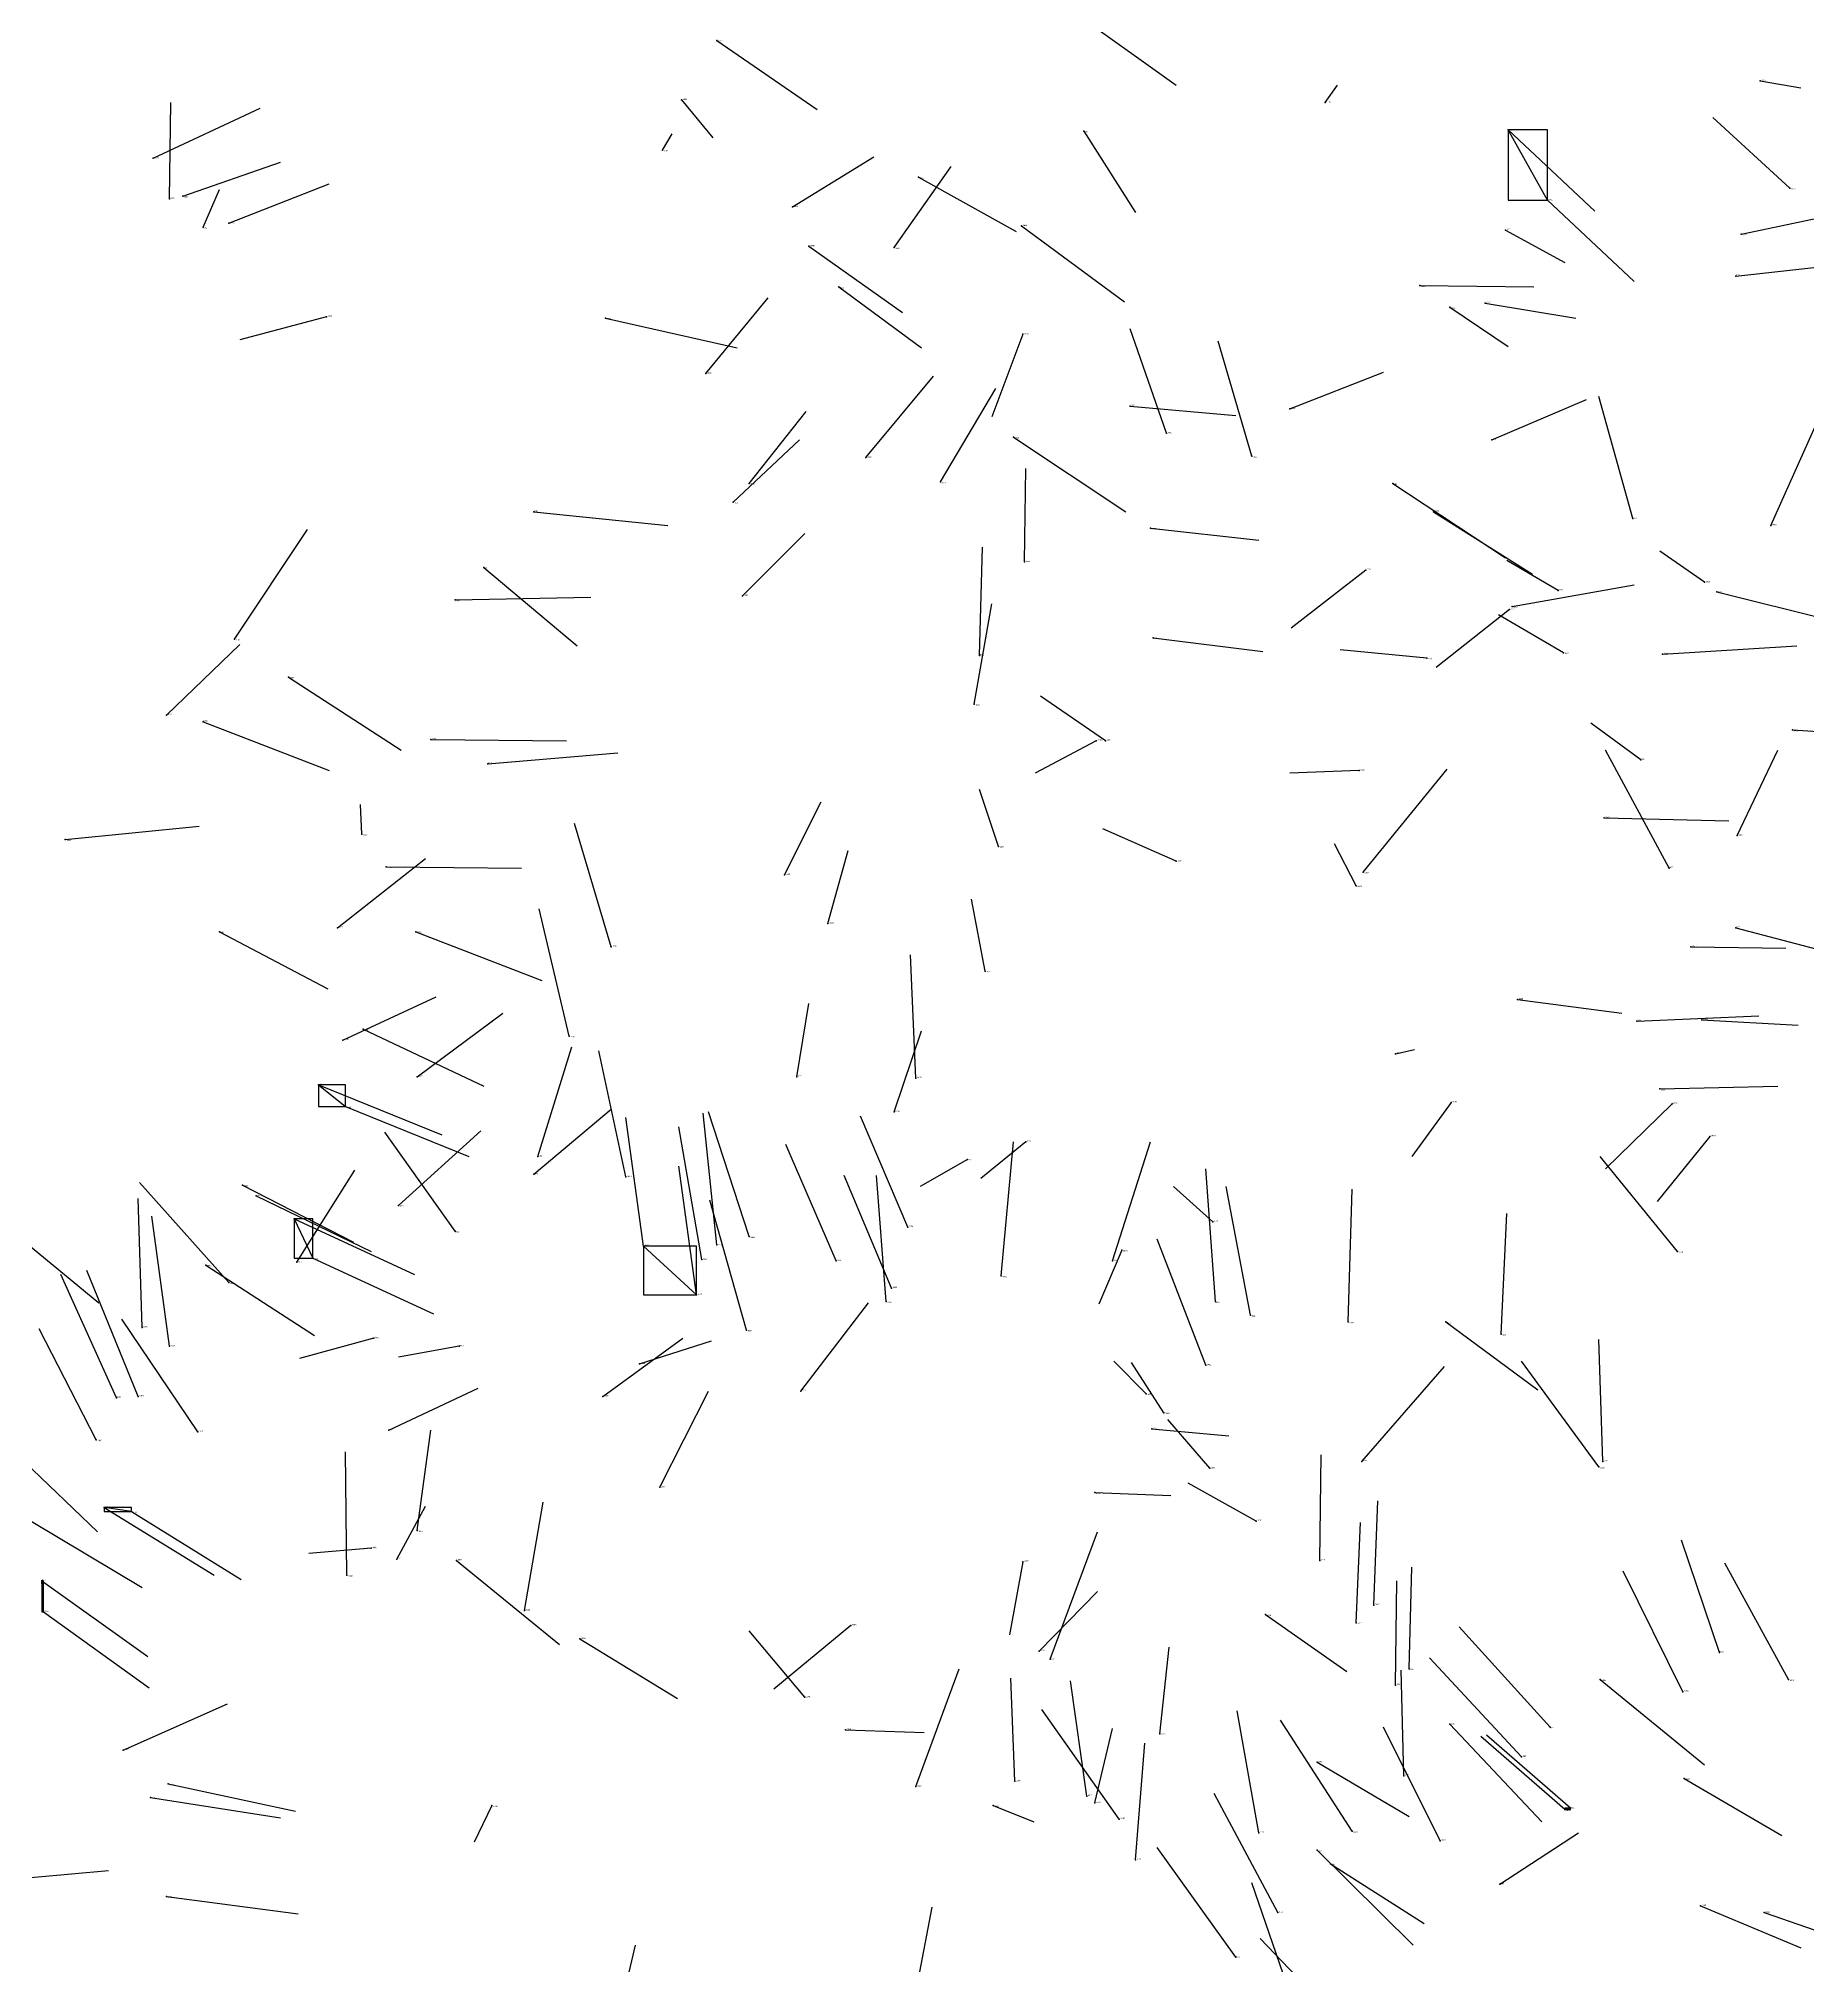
# Model space of a CAD drawing. Extents: x 59.1 to 70.8, y 600.3 to 605.1.
# Drawn here: x 61.98 to 63.286, y 602.296 to 603.718 of the extents above; entities that cross this region are included whole.
import ezdxf

# ---------------------------------------------------------------- set-up
doc = ezdxf.new("R2010")
doc.units = 0
for name, color, linetype in [('Clients', 3, 'CONTINUOUS'), ('Facilities', 3, 'CONTINUOUS'), ('Facilities_lines', 3, 'CONTINUOUS'), ('Min_max_boxes', 1, 'CONTINUOUS'), ('Normals', 1, 'CONTINUOUS'), ('Source_points', 5, 'CONTINUOUS'), ('Text', 3, 'CONTINUOUS')]:
    doc.layers.add(name, color=color, linetype=linetype)

msp = doc.modelspace()

# ---------------------------------------------------------------- linework, layer by layer
at = {"layer": 'Clients', "color": 5}
for p in [(63.065, 603.651, 462.227), (62.207, 602.93, 458.398), (62.183, 602.818, 458.43), (62.466, 602.791, 458.963), (62.029, 602.634, 458.506), (61.983, 602.58, 458.529), (63.107, 602.411, 456.98)]:
    msp.add_point(p, dxfattribs=at)
at = {"layer": 'Facilities', "color": 3}
for p in [(62.481, 603.717, 457.724), (63.251, 603.687, 456.166), (62.455, 603.673, 456.646), (62.93, 603.671, 454.886), (62.752, 603.65, 456.603), (62.065, 603.63, 458.049), (62.441, 603.636, 455.046), (62.63, 603.616, 457.273), (62.077, 603.6, 455.387), (62.087, 603.602, 457.977), (63.094, 603.599, 462.152), (63.273, 603.608, 462.224), (62.537, 603.594, 456.628), (62.102, 603.579, 456.58), (62.121, 603.582, 457.96), (62.706, 603.58, 456.676), (63.063, 603.577, 456.239), (63.237, 603.574, 456.847), (62.549, 603.565, 457.272), (62.612, 603.564, 456.643), (63.233, 603.543, 456.9), (62.571, 603.535, 457.255), (63, 603.536, 460.411), (62.193, 603.513, 460.494), (63.022, 603.52, 456.234), (63.048, 603.523, 457.372), (62.399, 603.512, 457.046), (62.707, 603.5, 459.477), (62.473, 603.471, 456.588), (62.786, 603.447, 459.441), (62.904, 603.445, 459.415), (62.813, 603.427, 456.363), (62.7, 603.424, 459.412), (63.053, 603.422, 459.404), (62.591, 603.409, 456.576), (62.876, 603.41, 456.331), (62.505, 603.39, 456.633), (62.646, 603.391, 456.614), (62.98, 603.39, 461.954), (62.493, 603.376, 456.685), (62.346, 603.369, 458.047), (62.801, 603.357, 459.389), (63.01, 603.369, 462.059), (63.157, 603.364, 461.772), (63.259, 603.359, 461.872), (62.309, 603.328, 457.404), (62.708, 603.332, 456.442), (62.96, 603.326, 459.38), (63.21, 603.317, 456.958), (62.288, 603.304, 458.091), (62.5, 603.307, 456.727), (63.068, 603.299, 461.022), (63.102, 603.311, 456.996), (63.219, 603.31, 455.306), (63.066, 603.297, 459.269), (62.125, 603.275, 458.663), (62.803, 603.276, 459.365), (62.675, 603.263, 456.476), (63.005, 603.261, 456.993), (63.106, 603.265, 456.968), (63.179, 603.264, 461.718), (62.165, 603.247, 457.486), (62.075, 603.219, 458.369), (62.102, 603.214, 457.533), (62.671, 603.227, 456.46), (62.27, 603.201, 458.181), (62.761, 603.2, 459.329), (62.768, 603.2, 456.933), (63.275, 603.208, 462.536), (63.163, 603.186, 457.032), (62.312, 603.183, 458.169), (62.955, 603.178, 457.031), (63.136, 603.143, 455.624), (62.219, 603.131, 459.797), (63.234, 603.13, 455.112), (62, 603.127, 457.587), (62.689, 603.122, 456.954), (62.237, 603.107, 458.193), (62.531, 603.101, 456.678), (62.82, 603.111, 456.967), (62.958, 603.103, 455.522), (63.184, 603.106, 460.929), (62.953, 603.093, 460.816), (62.114, 603.059, 458.533), (62.201, 603.062, 457.038), (62.259, 603.059, 458.277), (62.563, 603.065, 456.867), (63.233, 603.062, 461.269), (62.403, 603.048, 458.834), (63.2, 603.048, 459.96), (62.679, 603.03, 456.878), (63.072, 603.009, 462.293), (62.22, 602.987, 458.327), (63.16, 602.993, 455.604), (63.208, 602.994, 462.198), (62.205, 602.979, 457.019), (62.372, 602.982, 458.844), (62.982, 602.969, 459.971), (62.187, 602.946, 458.373), (62.26, 602.952, 456.996), (62.54, 602.952, 456.782), (62.628, 602.951, 460.526), (63.023, 602.933, 459.271), (63.177, 602.943, 459.887), (63.186, 602.932, 459.272), (62.612, 602.926, 460.811), (62.709, 602.904, 459.132), (63.214, 602.908, 459.232), (62.349, 602.893, 460.694), (62.666, 602.891, 459.099), (62.346, 602.88, 457.011), (62.414, 602.878, 458.843), (62.131, 602.872, 458.55), (62.141, 602.864, 458.482), (62.169, 602.847, 458.448), (62.246, 602.857, 456.972), (62.847, 602.845, 456.995), (62.288, 602.838, 461.491), (62.505, 602.834, 459.132), (62.622, 602.841, 459.085), (62.427, 602.827, 458.928), (62.47, 602.817, 459.777), (62.481, 602.828, 458.902), (62.569, 602.816, 458.99), (62.773, 602.816, 457.697), (62.78, 602.824, 459.216), (63.19, 602.823, 457.422), (62.104, 602.813, 458.498), (62.171, 602.815, 460.689), (62.691, 602.805, 460.567), (62.121, 602.8, 458.733), (62.61, 602.796, 459.056), (62.606, 602.786, 459.904), (62.849, 602.786, 457.6), (62.875, 602.776, 457.635), (62.057, 602.767, 459.248), (62.228, 602.759, 459.741), (62.503, 602.765, 459.365), (62.947, 602.771, 460.544), (63.019, 602.771, 461.836), (63.06, 602.762, 460.478), (62.077, 602.753, 459.175), (62.291, 602.753, 459.911), (62.424, 602.74, 457.884), (62.842, 602.739, 459.28), (62.054, 602.716, 459.105), (62.397, 602.716, 457.841), (62.543, 602.72, 457.77), (62.798, 602.718, 456.962), (62.038, 602.715, 459.1), (62.811, 602.704, 456.992), (62.098, 602.69, 458.982), (62.239, 602.691, 457.943), (62.802, 602.692, 462.116), (62.023, 602.684, 458.057), (62.845, 602.663, 456.935), (62.957, 602.668, 460.595), (63.132, 602.664, 460.681), (63.135, 602.668, 457.704), (62.439, 602.649, 460.675), (62.76, 602.645, 462.268), (62.049, 602.631, 458.501), (62.26, 602.617, 461.105), (62.879, 602.624, 456.988), (62.226, 602.604, 459.781), (62.245, 602.596, 460.973), (62.289, 602.595, 458.715), (62.707, 602.594, 459.09), (62.926, 602.595, 458.154), (62.208, 602.584, 459.354), (62.966, 602.562, 458.136), (61.984, 602.557, 458.539), (62.339, 602.558, 461.071), (62.58, 602.547, 460.037), (62.886, 602.555, 456.988), (62.953, 602.549, 457.763), (62.38, 602.537, 461.745), (62.719, 602.528, 458.129), (62.727, 602.522, 460.057), (63.221, 602.527, 461.874), (62.982, 602.503, 458.16), (62.992, 602.515, 457.789), (63.133, 602.507, 461.676), (63.272, 602.507, 460.657), (62.546, 602.494, 459.959), (63.194, 602.498, 460.696), (63.022, 602.474, 460.877), (62.576, 602.47, 460.555), (62.808, 602.467, 457.914), (63.096, 602.472, 461.101), (62.043, 602.455, 459.434), (62.924, 602.446, 456.99), (63.075, 602.45, 460.764), (62.701, 602.432, 458.118), (62.988, 602.436, 458.203), (63.195, 602.434, 460.027), (62.063, 602.42, 461.226), (62.076, 602.43, 461.176), (62.628, 602.428, 461.319), (62.754, 602.421, 461.19), (62.315, 602.414, 460.865), (62.685, 602.414, 459.172), (62.76, 602.416, 457.949), (62.778, 602.404, 461.533), (63.111, 602.412, 457), (62.881, 602.394, 460.984), (62.95, 602.395, 461.375), (62.924, 602.381, 460.979), (63.015, 602.388, 461.239), (62.79, 602.374, 461.103), (62.934, 602.371, 460.254), (62.075, 602.347, 461.138), (63.059, 602.356, 460.111), (62.895, 602.335, 460.972), (63.207, 602.34, 460.089), (63.254, 602.335, 459.98), (62.864, 602.302, 461.018)]:
    msp.add_point(p, dxfattribs=at)
at = {"layer": 'Facilities_lines', "color": 3}
for p, q in [((63.094, 603.599, 462.152), (63.065, 603.651, 462.227)), ((62.187, 602.946, 458.373), (62.207, 602.93, 458.398)), ((62.169, 602.847, 458.448), (62.183, 602.818, 458.43)), ((62.427, 602.827, 458.928), (62.466, 602.791, 458.963)), ((62.049, 602.631, 458.501), (62.029, 602.634, 458.506)), ((61.984, 602.557, 458.539), (61.983, 602.58, 458.529)), ((63.111, 602.412, 457), (63.107, 602.411, 456.98))]:
    msp.add_line(p, q, dxfattribs=at)
at = {"layer": 'Min_max_boxes', "color": 1}
for p, q in [((63.094, 603.651, 462.152), (63.065, 603.651, 462.152)), ((63.065, 603.651, 462.152), (63.065, 603.599, 462.152)), ((63.094, 603.651, 462.227), (63.065, 603.651, 462.227)), ((63.065, 603.651, 462.227), (63.065, 603.599, 462.227)), ((63.065, 603.651, 462.152), (63.065, 603.651, 462.227)), ((63.094, 603.599, 462.152), (63.094, 603.651, 462.152)), ((63.094, 603.599, 462.227), (63.094, 603.651, 462.227)), ((63.094, 603.651, 462.152), (63.094, 603.651, 462.227)), ((63.065, 603.599, 462.152), (63.094, 603.599, 462.152)), ((63.065, 603.599, 462.227), (63.094, 603.599, 462.227)), ((63.065, 603.599, 462.152), (63.065, 603.599, 462.227)), ((63.094, 603.599, 462.152), (63.094, 603.599, 462.227)), ((62.207, 602.946, 458.373), (62.187, 602.946, 458.373)), ((62.187, 602.946, 458.373), (62.187, 602.93, 458.373)), ((62.207, 602.946, 458.398), (62.187, 602.946, 458.398)), ((62.187, 602.946, 458.398), (62.187, 602.93, 458.398)), ((62.187, 602.946, 458.373), (62.187, 602.946, 458.398)), ((62.207, 602.93, 458.373), (62.207, 602.946, 458.373)), ((62.207, 602.93, 458.398), (62.207, 602.946, 458.398)), ((62.207, 602.946, 458.373), (62.207, 602.946, 458.398)), ((62.187, 602.93, 458.373), (62.207, 602.93, 458.373)), ((62.187, 602.93, 458.398), (62.207, 602.93, 458.398)), ((62.187, 602.93, 458.373), (62.187, 602.93, 458.398)), ((62.207, 602.93, 458.373), (62.207, 602.93, 458.398)), ((62.183, 602.847, 458.43), (62.169, 602.847, 458.43)), ((62.169, 602.847, 458.43), (62.169, 602.818, 458.43)), ((62.183, 602.847, 458.448), (62.169, 602.847, 458.448)), ((62.169, 602.847, 458.448), (62.169, 602.818, 458.448)), ((62.169, 602.847, 458.43), (62.169, 602.847, 458.448)), ((62.183, 602.818, 458.43), (62.183, 602.847, 458.43)), ((62.183, 602.818, 458.448), (62.183, 602.847, 458.448)), ((62.183, 602.847, 458.43), (62.183, 602.847, 458.448)), ((62.169, 602.818, 458.43), (62.183, 602.818, 458.43)), ((62.169, 602.818, 458.448), (62.183, 602.818, 458.448)), ((62.169, 602.818, 458.43), (62.169, 602.818, 458.448)), ((62.183, 602.818, 458.43), (62.183, 602.818, 458.448)), ((62.466, 602.827, 458.928), (62.427, 602.827, 458.928)), ((62.427, 602.827, 458.928), (62.427, 602.791, 458.928)), ((62.466, 602.827, 458.963), (62.427, 602.827, 458.963)), ((62.427, 602.827, 458.963), (62.427, 602.791, 458.963)), ((62.427, 602.827, 458.928), (62.427, 602.827, 458.963)), ((62.466, 602.791, 458.928), (62.466, 602.827, 458.928)), ((62.466, 602.791, 458.963), (62.466, 602.827, 458.963)), ((62.466, 602.827, 458.928), (62.466, 602.827, 458.963)), ((62.427, 602.791, 458.928), (62.466, 602.791, 458.928)), ((62.427, 602.791, 458.963), (62.466, 602.791, 458.963)), ((62.427, 602.791, 458.928), (62.427, 602.791, 458.963)), ((62.466, 602.791, 458.928), (62.466, 602.791, 458.963)), ((62.049, 602.634, 458.501), (62.029, 602.634, 458.501)), ((62.029, 602.634, 458.501), (62.029, 602.631, 458.501)), ((62.049, 602.634, 458.506), (62.029, 602.634, 458.506)), ((62.029, 602.634, 458.506), (62.029, 602.631, 458.506)), ((62.029, 602.634, 458.501), (62.029, 602.634, 458.506)), ((62.029, 602.631, 458.501), (62.049, 602.631, 458.501)), ((62.029, 602.631, 458.506), (62.049, 602.631, 458.506)), ((62.029, 602.631, 458.501), (62.029, 602.631, 458.506)), ((62.049, 602.631, 458.501), (62.049, 602.634, 458.501)), ((62.049, 602.631, 458.506), (62.049, 602.634, 458.506)), ((62.049, 602.634, 458.501), (62.049, 602.634, 458.506)), ((62.049, 602.631, 458.501), (62.049, 602.631, 458.506)), ((61.984, 602.58, 458.529), (61.983, 602.58, 458.529)), ((61.983, 602.58, 458.529), (61.983, 602.557, 458.529)), ((61.984, 602.58, 458.539), (61.983, 602.58, 458.539)), ((61.983, 602.58, 458.539), (61.983, 602.557, 458.539)), ((61.983, 602.58, 458.529), (61.983, 602.58, 458.539)), ((61.984, 602.557, 458.529), (61.984, 602.58, 458.529)), ((61.984, 602.557, 458.539), (61.984, 602.58, 458.539)), ((61.984, 602.58, 458.529), (61.984, 602.58, 458.539)), ((61.983, 602.557, 458.529), (61.984, 602.557, 458.529)), ((61.983, 602.557, 458.539), (61.984, 602.557, 458.539)), ((61.983, 602.557, 458.529), (61.983, 602.557, 458.539)), ((61.984, 602.557, 458.529), (61.984, 602.557, 458.539)), ((63.111, 602.412, 456.98), (63.107, 602.412, 456.98)), ((63.107, 602.412, 456.98), (63.107, 602.411, 456.98)), ((63.111, 602.412, 457), (63.107, 602.412, 457)), ((63.107, 602.412, 457), (63.107, 602.411, 457)), ((63.107, 602.412, 456.98), (63.107, 602.412, 457)), ((63.107, 602.411, 456.98), (63.111, 602.411, 456.98)), ((63.107, 602.411, 457), (63.111, 602.411, 457)), ((63.107, 602.411, 456.98), (63.107, 602.411, 457)), ((63.111, 602.411, 456.98), (63.111, 602.412, 456.98)), ((63.111, 602.411, 457), (63.111, 602.412, 457)), ((63.111, 602.412, 456.98), (63.111, 602.412, 457)), ((63.111, 602.411, 456.98), (63.111, 602.411, 457))]:
    msp.add_line(p, q, dxfattribs=at)
at = {"layer": 'Normals', "color": 1}
for p, q in [((62.74, 603.741, 457.233), (62.82, 603.684, 457.252)), ((62.481, 603.717, 457.724), (62.555, 603.666, 457.769)), ((62.93, 603.671, 454.886), (62.939, 603.684, 454.985)), ((63.251, 603.687, 456.166), (63.281, 603.682, 456.261)), ((62.077, 603.6, 455.387), (62.078, 603.671, 455.458)), ((62.455, 603.673, 456.646), (62.478, 603.645, 456.739)), ((62.065, 603.63, 458.049), (62.144, 603.667, 458.098)), ((63.273, 603.608, 462.224), (63.216, 603.66, 462.287)), ((62.441, 603.636, 455.046), (62.448, 603.648, 455.145)), ((62.752, 603.65, 456.603), (62.79, 603.59, 456.674)), ((63.065, 603.651, 462.227), (63.129, 603.591, 462.178)), ((62.087, 603.602, 457.977), (62.159, 603.627, 458.041)), ((62.537, 603.594, 456.628), (62.597, 603.631, 456.699)), ((62.612, 603.564, 456.643), (62.654, 603.624, 456.711)), ((62.63, 603.616, 457.273), (62.702, 603.576, 457.329)), ((62.102, 603.579, 456.58), (62.114, 603.607, 456.675)), ((62.121, 603.582, 457.96), (62.195, 603.611, 458.021)), ((63.094, 603.599, 462.152), (63.158, 603.539, 462.103)), ((63.237, 603.574, 456.847), (63.313, 603.59, 456.91)), ((62.706, 603.58, 456.676), (62.782, 603.524, 456.709)), ((63.063, 603.577, 456.239), (63.107, 603.553, 456.326)), ((62.549, 603.565, 457.272), (62.618, 603.516, 457.325)), ((63.233, 603.543, 456.9), (63.315, 603.552, 456.956)), ((62.473, 603.471, 456.588), (62.519, 603.527, 456.657)), ((62.571, 603.535, 457.255), (62.632, 603.49, 457.32)), ((63, 603.536, 460.411), (63.084, 603.535, 460.465)), ((62.193, 603.513, 460.494), (62.129, 603.496, 460.569)), ((63.022, 603.52, 456.234), (63.065, 603.491, 456.32)), ((63.048, 603.523, 457.372), (63.115, 603.512, 457.446)), ((62.399, 603.512, 457.046), (62.496, 603.49, 457.048)), ((62.707, 603.5, 459.477), (62.684, 603.439, 459.553)), ((62.813, 603.427, 456.363), (62.786, 603.504, 456.421)), ((62.876, 603.41, 456.331), (62.851, 603.495, 456.376)), ((62.904, 603.445, 459.415), (62.973, 603.472, 459.348)), ((62.591, 603.409, 456.576), (62.641, 603.469, 456.639)), ((62.646, 603.391, 456.614), (62.687, 603.46, 456.674)), ((62.505, 603.39, 456.633), (62.547, 603.443, 456.707)), ((62.786, 603.447, 459.441), (62.864, 603.44, 459.378)), ((63.053, 603.422, 459.404), (63.123, 603.452, 459.339)), ((63.157, 603.364, 461.772), (63.132, 603.454, 461.737)), ((63.259, 603.359, 461.872), (63.297, 603.444, 461.835)), ((62.493, 603.376, 456.685), (62.542, 603.422, 456.759)), ((62.7, 603.424, 459.412), (62.783, 603.369, 459.417)), ((62.708, 603.332, 456.442), (62.709, 603.401, 456.515)), ((62.98, 603.39, 461.954), (63.063, 603.335, 461.954)), ((62.125, 603.275, 458.663), (62.179, 603.356, 458.686)), ((62.346, 603.369, 458.047), (62.445, 603.359, 458.057)), ((62.801, 603.357, 459.389), (62.881, 603.348, 459.33)), ((63.01, 603.369, 462.059), (63.083, 603.323, 462.008)), ((62.5, 603.307, 456.727), (62.546, 603.353, 456.803)), ((62.675, 603.263, 456.476), (62.677, 603.343, 456.536)), ((62.309, 603.328, 457.404), (62.378, 603.27, 457.447)), ((63.102, 603.311, 456.996), (63.064, 603.333, 457.086)), ((63.21, 603.317, 456.958), (63.177, 603.34, 457.049)), ((62.96, 603.326, 459.38), (62.905, 603.283, 459.452)), ((63.068, 603.299, 461.022), (63.158, 603.315, 460.982)), ((62.288, 603.304, 458.091), (62.388, 603.306, 458.096)), ((62.671, 603.227, 456.46), (62.684, 603.301, 456.526)), ((63.219, 603.31, 455.306), (63.303, 603.289, 455.255)), ((63.066, 603.297, 459.269), (63.012, 603.254, 459.341)), ((63.106, 603.265, 456.968), (63.058, 603.293, 457.051)), ((62.075, 603.219, 458.369), (62.129, 603.271, 458.435)), ((62.803, 603.276, 459.365), (62.884, 603.266, 459.307)), ((63.005, 603.261, 456.993), (62.941, 603.267, 457.07)), ((63.179, 603.264, 461.718), (63.278, 603.27, 461.73)), ((62.165, 603.247, 457.486), (62.248, 603.193, 457.503)), ((62.768, 603.2, 456.933), (62.72, 603.233, 457.014)), ((62.102, 603.214, 457.533), (62.195, 603.178, 457.541)), ((62.27, 603.201, 458.181), (62.37, 603.2, 458.178)), ((62.761, 603.2, 459.329), (62.716, 603.176, 459.415)), ((63.163, 603.186, 457.032), (63.126, 603.213, 457.121)), ((63.275, 603.208, 462.536), (63.352, 603.203, 462.473)), ((62.312, 603.183, 458.169), (62.408, 603.191, 458.195)), ((63.184, 603.106, 460.929), (63.137, 603.193, 460.911)), ((63.234, 603.13, 455.112), (63.264, 603.193, 455.184)), ((62.955, 603.178, 457.031), (62.904, 603.176, 457.117)), ((62.958, 603.103, 455.522), (63.02, 603.179, 455.539)), ((62.689, 603.122, 456.954), (62.675, 603.164, 457.043)), ((62.219, 603.131, 459.797), (62.218, 603.153, 459.895)), ((62.531, 603.101, 456.678), (62.558, 603.155, 456.758)), ((63.136, 603.143, 455.624), (63.228, 603.141, 455.662)), ((62, 603.127, 457.587), (62.099, 603.137, 457.589)), ((62.403, 603.048, 458.834), (62.376, 603.139, 458.865)), ((62.82, 603.111, 456.967), (62.766, 603.135, 457.047)), ((62.563, 603.065, 456.867), (62.578, 603.119, 456.95)), ((62.953, 603.093, 460.816), (62.937, 603.124, 460.91)), ((62.201, 603.062, 457.038), (62.266, 603.113, 457.095)), ((62.237, 603.107, 458.193), (62.337, 603.106, 458.202)), ((62.372, 602.982, 458.844), (62.35, 603.076, 458.871)), ((62.679, 603.03, 456.878), (62.669, 603.083, 456.962)), ((62.114, 603.059, 458.533), (62.194, 603.017, 458.491)), ((62.259, 603.059, 458.277), (62.352, 603.023, 458.283)), ((63.233, 603.062, 461.269), (63.328, 603.037, 461.286)), ((63.2, 603.048, 459.96), (63.27, 603.047, 459.889)), ((62.628, 602.951, 460.526), (62.624, 603.042, 460.485)), ((62.205, 602.979, 457.019), (62.274, 603.011, 457.083)), ((62.54, 602.952, 456.782), (62.549, 603.006, 456.866)), ((63.072, 603.009, 462.293), (63.149, 602.999, 462.231)), ((62.22, 602.987, 458.327), (62.309, 602.945, 458.309)), ((62.26, 602.952, 456.996), (62.323, 602.999, 457.058)), ((62.612, 602.926, 460.811), (62.632, 602.986, 460.888)), ((63.16, 602.993, 455.604), (63.25, 602.997, 455.647)), ((63.208, 602.994, 462.198), (63.279, 602.99, 462.128)), ((62.349, 602.893, 460.694), (62.374, 602.974, 460.747)), ((62.982, 602.969, 459.971), (62.996, 602.972, 460.07)), ((62.414, 602.878, 458.843), (62.394, 602.971, 458.875)), ((62.187, 602.946, 458.373), (62.278, 602.909, 458.353)), ((63.177, 602.943, 459.887), (63.264, 602.945, 459.838)), ((62.207, 602.93, 458.398), (62.298, 602.893, 458.378)), ((63.023, 602.933, 459.271), (62.994, 602.893, 459.358)), ((63.186, 602.932, 459.272), (63.137, 602.884, 459.345)), ((62.346, 602.88, 457.011), (62.403, 602.928, 457.078)), ((62.427, 602.827, 458.928), (62.414, 602.922, 458.955)), ((62.47, 602.817, 459.777), (62.453, 602.915, 459.787)), ((62.481, 602.828, 458.902), (62.471, 602.925, 458.923)), ((62.505, 602.834, 459.132), (62.475, 602.926, 459.155)), ((62.622, 602.841, 459.085), (62.587, 602.923, 459.131)), ((62.288, 602.838, 461.491), (62.236, 602.911, 461.535)), ((62.246, 602.857, 456.972), (62.307, 602.912, 457.03)), ((62.569, 602.816, 458.99), (62.532, 602.902, 459.026)), ((62.709, 602.904, 459.132), (62.676, 602.877, 459.223)), ((62.691, 602.805, 460.567), (62.7, 602.904, 460.579)), ((62.773, 602.816, 457.697), (62.801, 602.904, 457.736)), ((63.214, 602.908, 459.232), (63.175, 602.86, 459.311)), ((62.666, 602.891, 459.099), (62.631, 602.871, 459.19)), ((63.19, 602.823, 457.422), (63.133, 602.893, 457.465)), ((62.121, 602.8, 458.733), (62.055, 602.874, 458.749)), ((62.171, 602.815, 460.689), (62.214, 602.883, 460.749)), ((62.466, 602.791, 458.963), (62.453, 602.886, 458.99)), ((62.61, 602.796, 459.056), (62.575, 602.879, 459.099)), ((62.606, 602.786, 459.904), (62.599, 602.879, 459.941)), ((62.849, 602.786, 457.6), (62.842, 602.884, 457.62)), ((62.057, 602.767, 459.248), (62.054, 602.862, 459.278)), ((62.131, 602.872, 458.55), (62.213, 602.83, 458.512)), ((62.141, 602.864, 458.482), (62.226, 602.823, 458.448)), ((62.503, 602.765, 459.365), (62.476, 602.861, 459.374)), ((62.847, 602.845, 456.995), (62.818, 602.871, 457.087)), ((62.875, 602.776, 457.635), (62.857, 602.871, 457.66)), ((62.947, 602.771, 460.544), (62.95, 602.869, 460.523)), ((62.077, 602.753, 459.175), (62.064, 602.849, 459.198)), ((62.169, 602.847, 458.448), (62.258, 602.806, 458.427)), ((63.06, 602.762, 460.478), (63.064, 602.851, 460.433)), ((61.956, 602.842, 458.128), (62.025, 602.785, 458.083)), ((62.842, 602.739, 459.28), (62.806, 602.832, 459.281)), ((62.183, 602.818, 458.43), (62.272, 602.777, 458.409)), ((62.78, 602.824, 459.216), (62.763, 602.784, 459.306)), ((62.038, 602.715, 459.1), (61.997, 602.806, 459.095)), ((62.054, 602.716, 459.105), (62.016, 602.809, 459.102)), ((62.104, 602.813, 458.498), (62.184, 602.761, 458.468)), ((62.098, 602.69, 458.982), (62.042, 602.773, 458.989)), ((62.543, 602.72, 457.77), (62.593, 602.785, 457.827)), ((62.023, 602.684, 458.057), (61.981, 602.766, 458.095)), ((62.228, 602.759, 459.741), (62.173, 602.744, 459.823)), ((62.397, 602.716, 457.841), (62.456, 602.759, 457.91)), ((63.019, 602.771, 461.836), (63.087, 602.721, 461.889)), ((62.291, 602.753, 459.911), (62.246, 602.745, 460)), ((62.424, 602.74, 457.884), (62.477, 602.757, 457.967)), ((63.135, 602.668, 457.704), (63.132, 602.758, 457.748)), ((62.798, 602.718, 456.962), (62.774, 602.742, 457.056)), ((62.811, 602.704, 456.992), (62.787, 602.741, 457.082)), ((62.957, 602.668, 460.595), (63.018, 602.738, 460.559)), ((63.132, 602.664, 460.681), (63.075, 602.742, 460.657)), ((62.239, 602.691, 457.943), (62.305, 602.722, 458.012)), ((62.439, 602.649, 460.675), (62.475, 602.72, 460.735)), ((62.26, 602.617, 461.105), (62.27, 602.691, 461.172)), ((62.802, 602.692, 462.116), (62.859, 602.687, 462.034)), ((62.845, 602.663, 456.935), (62.814, 602.699, 457.023)), ((61.952, 602.685, 458.167), (62.024, 602.616, 458.155)), ((62.208, 602.584, 459.354), (62.207, 602.675, 459.396)), ((62.926, 602.595, 458.154), (62.927, 602.673, 458.216)), ((62.76, 602.645, 462.268), (62.816, 602.643, 462.185)), ((62.879, 602.624, 456.988), (62.829, 602.652, 457.07)), ((62.029, 602.634, 458.506), (62.11, 602.584, 458.477)), ((62.049, 602.631, 458.501), (62.13, 602.581, 458.472)), ((62.245, 602.596, 460.973), (62.266, 602.635, 461.063)), ((62.339, 602.558, 461.071), (62.353, 602.638, 461.129)), ((62.966, 602.562, 458.136), (62.969, 602.639, 458.2)), ((61.975, 602.624, 458.253), (62.057, 602.575, 458.223)), ((62.953, 602.549, 457.763), (62.956, 602.623, 457.83)), ((62.226, 602.604, 459.781), (62.18, 602.6, 459.869)), ((62.727, 602.522, 460.057), (62.762, 602.616, 460.061)), ((63.221, 602.527, 461.874), (63.193, 602.61, 461.827)), ((62.289, 602.595, 458.715), (62.365, 602.533, 458.695)), ((62.707, 602.594, 459.09), (62.697, 602.54, 459.174)), ((62.992, 602.515, 457.789), (62.994, 602.59, 457.856)), ((63.272, 602.507, 460.657), (63.225, 602.593, 460.636)), ((61.983, 602.58, 458.529), (62.061, 602.524, 458.5)), ((62.982, 602.503, 458.16), (62.983, 602.58, 458.224)), ((63.194, 602.498, 460.696), (63.15, 602.587, 460.687)), ((62.719, 602.528, 458.129), (62.762, 602.572, 458.208)), ((61.984, 602.557, 458.539), (62.062, 602.501, 458.51)), ((62.58, 602.547, 460.037), (62.523, 602.5, 460.105)), ((62.886, 602.555, 456.988), (62.946, 602.513, 456.92)), ((63.096, 602.472, 461.101), (63.029, 602.546, 461.102)), ((62.38, 602.537, 461.745), (62.452, 602.493, 461.691)), ((62.546, 602.494, 459.959), (62.505, 602.543, 460.035)), ((62.808, 602.467, 457.914), (62.815, 602.531, 457.99)), ((63.075, 602.45, 460.764), (63.007, 602.523, 460.774)), ((62.628, 602.428, 461.319), (62.66, 602.515, 461.357)), ((62.701, 602.432, 458.118), (62.698, 602.508, 458.183)), ((62.754, 602.421, 461.19), (62.742, 602.506, 461.242)), ((62.988, 602.436, 458.203), (62.986, 602.514, 458.266)), ((63.133, 602.507, 461.676), (63.21, 602.444, 461.685)), ((62.043, 602.455, 459.434), (62.12, 602.489, 459.488)), ((62.778, 602.404, 461.533), (62.721, 602.485, 461.516)), ((62.881, 602.394, 460.984), (62.865, 602.484, 461.025)), ((62.95, 602.395, 461.375), (62.897, 602.477, 461.397)), ((63.022, 602.474, 460.877), (63.09, 602.402, 460.867)), ((62.576, 602.47, 460.555), (62.634, 602.468, 460.637)), ((62.76, 602.416, 457.949), (62.773, 602.471, 458.031)), ((62.79, 602.374, 461.103), (62.797, 602.46, 461.153)), ((63.015, 602.388, 461.239), (62.973, 602.472, 461.273)), ((63.107, 602.411, 456.98), (63.045, 602.465, 457.036)), ((63.111, 602.412, 457), (63.049, 602.466, 457.056)), ((62.924, 602.446, 456.99), (62.992, 602.406, 456.928)), ((63.195, 602.434, 460.027), (63.267, 602.392, 460.082)), ((62.063, 602.42, 461.226), (62.159, 602.405, 461.201)), ((62.076, 602.43, 461.176), (62.17, 602.41, 461.15)), ((62.895, 602.335, 460.972), (62.848, 602.423, 460.984)), ((62.315, 602.414, 460.865), (62.302, 602.387, 460.96)), ((62.685, 602.414, 459.172), (62.715, 602.402, 459.267)), ((63.059, 602.356, 460.111), (63.117, 602.394, 460.183)), ((62.864, 602.302, 461.018), (62.806, 602.383, 461.029)), ((62.924, 602.381, 460.979), (62.995, 602.311, 460.973)), ((61.942, 602.358, 459.498), (62.032, 602.366, 459.541)), ((62.934, 602.371, 460.254), (63.003, 602.327, 460.312)), ((62.075, 602.347, 461.138), (62.172, 602.334, 461.118)), ((62.907, 602.267, 461.394), (62.876, 602.357, 461.425)), ((62.629, 602.281, 458.051), (62.64, 602.339, 458.132)), ((63.207, 602.34, 460.089), (63.281, 602.309, 460.149)), ((63.254, 602.335, 459.98), (63.344, 602.304, 460.012)), ((62.411, 602.268, 461.742), (62.421, 602.311, 461.832)), ((62.951, 602.244, 461.004), (62.882, 602.316, 460.995))]:
    msp.add_line(p, q, dxfattribs=at)
at = {"layer": 'Source_points', "color": 5}
for p in [(62.481, 603.717, 457.724), (63.251, 603.687, 456.166), (62.455, 603.673, 456.646), (62.93, 603.671, 454.886), (62.752, 603.65, 456.603), (63.065, 603.651, 462.227), (62.065, 603.63, 458.049), (62.441, 603.636, 455.046), (62.63, 603.616, 457.273), (62.077, 603.6, 455.387), (62.087, 603.602, 457.977), (63.094, 603.599, 462.152), (63.273, 603.608, 462.224), (62.537, 603.594, 456.628), (62.102, 603.579, 456.58), (62.121, 603.582, 457.96), (62.706, 603.58, 456.676), (63.063, 603.577, 456.239), (63.237, 603.574, 456.847), (62.549, 603.565, 457.272), (62.612, 603.564, 456.643), (63.233, 603.543, 456.9), (62.571, 603.535, 457.255), (63, 603.536, 460.411), (62.193, 603.513, 460.494), (63.022, 603.52, 456.234), (63.048, 603.523, 457.372), (62.399, 603.512, 457.046), (62.707, 603.5, 459.477), (62.473, 603.471, 456.588), (62.786, 603.447, 459.441), (62.904, 603.445, 459.415), (62.813, 603.427, 456.363), (62.7, 603.424, 459.412), (63.053, 603.422, 459.404), (62.591, 603.409, 456.576), (62.876, 603.41, 456.331), (62.505, 603.39, 456.633), (62.646, 603.391, 456.614), (62.98, 603.39, 461.954), (62.493, 603.376, 456.685), (62.346, 603.369, 458.047), (62.801, 603.357, 459.389), (63.01, 603.369, 462.059), (63.157, 603.364, 461.772), (63.259, 603.359, 461.872), (62.309, 603.328, 457.404), (62.708, 603.332, 456.442), (62.96, 603.326, 459.38), (63.21, 603.317, 456.958), (62.288, 603.304, 458.091), (62.5, 603.307, 456.727), (63.068, 603.299, 461.022), (63.102, 603.311, 456.996), (63.219, 603.31, 455.306), (63.066, 603.297, 459.269), (62.125, 603.275, 458.663), (62.803, 603.276, 459.365), (62.675, 603.263, 456.476), (63.005, 603.261, 456.993), (63.106, 603.265, 456.968), (63.179, 603.264, 461.718), (62.165, 603.247, 457.486), (62.075, 603.219, 458.369), (62.102, 603.214, 457.533), (62.671, 603.227, 456.46), (62.27, 603.201, 458.181), (62.761, 603.2, 459.329), (62.768, 603.2, 456.933), (63.275, 603.208, 462.536), (63.163, 603.186, 457.032), (62.312, 603.183, 458.169), (62.955, 603.178, 457.031), (63.136, 603.143, 455.624), (62.219, 603.131, 459.797), (63.234, 603.13, 455.112), (62, 603.127, 457.587), (62.689, 603.122, 456.954), (62.237, 603.107, 458.193), (62.531, 603.101, 456.678), (62.82, 603.111, 456.967), (62.958, 603.103, 455.522), (63.184, 603.106, 460.929), (62.953, 603.093, 460.816), (62.114, 603.059, 458.533), (62.201, 603.062, 457.038), (62.259, 603.059, 458.277), (62.563, 603.065, 456.867), (63.233, 603.062, 461.269), (62.403, 603.048, 458.834), (63.2, 603.048, 459.96), (62.679, 603.03, 456.878), (63.072, 603.009, 462.293), (62.22, 602.987, 458.327), (63.16, 602.993, 455.604), (63.208, 602.994, 462.198), (62.205, 602.979, 457.019), (62.372, 602.982, 458.844), (62.982, 602.969, 459.971), (62.187, 602.946, 458.373), (62.26, 602.952, 456.996), (62.54, 602.952, 456.782), (62.628, 602.951, 460.526), (62.207, 602.93, 458.398), (63.023, 602.933, 459.271), (63.177, 602.943, 459.887), (63.186, 602.932, 459.272), (62.612, 602.926, 460.811), (62.709, 602.904, 459.132), (63.214, 602.908, 459.232), (62.349, 602.893, 460.694), (62.666, 602.891, 459.099), (62.346, 602.88, 457.011), (62.414, 602.878, 458.843), (62.131, 602.872, 458.55), (62.141, 602.864, 458.482), (62.169, 602.847, 458.448), (62.246, 602.857, 456.972), (62.847, 602.845, 456.995), (62.288, 602.838, 461.491), (62.505, 602.834, 459.132), (62.622, 602.841, 459.085), (62.183, 602.818, 458.43), (62.427, 602.827, 458.928), (62.47, 602.817, 459.777), (62.481, 602.828, 458.902), (62.569, 602.816, 458.99), (62.773, 602.816, 457.697), (62.78, 602.824, 459.216), (63.19, 602.823, 457.422), (62.104, 602.813, 458.498), (62.171, 602.815, 460.689), (62.691, 602.805, 460.567), (62.121, 602.8, 458.733), (62.466, 602.791, 458.963), (62.61, 602.796, 459.056), (62.606, 602.786, 459.904), (62.849, 602.786, 457.6), (62.875, 602.776, 457.635), (62.057, 602.767, 459.248), (62.228, 602.759, 459.741), (62.503, 602.765, 459.365), (62.947, 602.771, 460.544), (63.019, 602.771, 461.836), (63.06, 602.762, 460.478), (62.077, 602.753, 459.175), (62.291, 602.753, 459.911), (62.424, 602.74, 457.884), (62.842, 602.739, 459.28), (62.054, 602.716, 459.105), (62.397, 602.716, 457.841), (62.543, 602.72, 457.77), (62.798, 602.718, 456.962), (62.038, 602.715, 459.1), (62.811, 602.704, 456.992), (62.098, 602.69, 458.982), (62.239, 602.691, 457.943), (62.802, 602.692, 462.116), (62.023, 602.684, 458.057), (62.845, 602.663, 456.935), (62.957, 602.668, 460.595), (63.132, 602.664, 460.681), (63.135, 602.668, 457.704), (62.439, 602.649, 460.675), (62.76, 602.645, 462.268), (62.029, 602.634, 458.506), (62.049, 602.631, 458.501), (62.26, 602.617, 461.105), (62.879, 602.624, 456.988), (62.226, 602.604, 459.781), (62.245, 602.596, 460.973), (62.289, 602.595, 458.715), (62.707, 602.594, 459.09), (62.926, 602.595, 458.154), (61.983, 602.58, 458.529), (62.208, 602.584, 459.354), (62.966, 602.562, 458.136), (61.984, 602.557, 458.539), (62.339, 602.558, 461.071), (62.58, 602.547, 460.037), (62.886, 602.555, 456.988), (62.953, 602.549, 457.763), (62.38, 602.537, 461.745), (62.719, 602.528, 458.129), (62.727, 602.522, 460.057), (63.221, 602.527, 461.874), (62.982, 602.503, 458.16), (62.992, 602.515, 457.789), (63.133, 602.507, 461.676), (63.272, 602.507, 460.657), (62.546, 602.494, 459.959), (63.194, 602.498, 460.696), (63.022, 602.474, 460.877), (62.576, 602.47, 460.555), (62.808, 602.467, 457.914), (63.096, 602.472, 461.101), (62.043, 602.455, 459.434), (62.924, 602.446, 456.99), (63.075, 602.45, 460.764), (62.701, 602.432, 458.118), (62.988, 602.436, 458.203), (63.195, 602.434, 460.027), (62.063, 602.42, 461.226), (62.076, 602.43, 461.176), (62.628, 602.428, 461.319), (62.754, 602.421, 461.19), (62.315, 602.414, 460.865), (62.685, 602.414, 459.172), (62.76, 602.416, 457.949), (62.778, 602.404, 461.533), (63.107, 602.411, 456.98), (63.111, 602.412, 457), (62.881, 602.394, 460.984), (62.95, 602.395, 461.375), (62.924, 602.381, 460.979), (63.015, 602.388, 461.239), (62.79, 602.374, 461.103), (62.934, 602.371, 460.254), (62.075, 602.347, 461.138), (63.059, 602.356, 460.111), (62.895, 602.335, 460.972), (63.207, 602.34, 460.089), (63.254, 602.335, 459.98), (62.864, 602.302, 461.018)]:
    msp.add_point(p, dxfattribs=at)

# ---------------------------------------------------------------- texts
at = {"layer": 'Text', "color": 3}
for s, p in [('3667', (62.482, 603.716, 457.724)), ('3610', (63.252, 603.687, 456.166)), ('3615', (62.456, 603.673, 456.646)), ('3479', (62.931, 603.671, 454.886)), ('3611', (62.753, 603.649, 456.603)), ('8375', (63.066, 603.65, 462.227)), ('3730', (62.066, 603.63, 458.049)), ('3492', (62.442, 603.635, 455.046)), ('3670', (62.631, 603.615, 457.273)), ('3751', (62.078, 603.6, 455.387)), ('3662', (62.088, 603.601, 457.977)), ('8461', (63.095, 603.599, 462.152)), ('8475', (63.274, 603.607, 462.224)), ('3602', (62.538, 603.594, 456.628)), ('3754', (62.102, 603.578, 456.58)), ('3678', (62.122, 603.582, 457.96)), ('3604', (62.707, 603.58, 456.676)), ('3622', (63.064, 603.577, 456.239)), ('3637', (63.238, 603.573, 456.847)), ('3666', (62.55, 603.565, 457.272)), ('3609', (62.613, 603.563, 456.643)), ('3652', (63.233, 603.543, 456.9)), ('3668', (62.572, 603.534, 457.255)), ('8520', (63.001, 603.535, 460.411)), ('8530', (62.194, 603.513, 460.494)), ('3624', (63.023, 603.519, 456.234)), ('3676', (63.049, 603.523, 457.372)), ('3584', (62.4, 603.511, 457.046)), ('8583', (62.708, 603.5, 459.477)), ('3590', (62.474, 603.471, 456.588)), ('8581', (62.787, 603.447, 459.441)), ('8565', (62.905, 603.445, 459.415)), ('3600', (62.814, 603.427, 456.363)), ('8555', (62.701, 603.423, 459.412)), ('8571', (63.053, 603.422, 459.404)), ('3592', (62.592, 603.409, 456.576)), ('3591', (62.877, 603.409, 456.331)), ('3598', (62.506, 603.389, 456.633)), ('3619', (62.647, 603.39, 456.614)), ('8486', (62.98, 603.389, 461.954)), ('3593', (62.494, 603.375, 456.685)), ('3701', (62.346, 603.369, 458.047)), ('8567', (62.802, 603.356, 459.389)), ('8376', (63.011, 603.369, 462.059)), ('8603', (63.157, 603.364, 461.772)), ('8608', (63.26, 603.359, 461.872)), ('3645', (62.309, 603.327, 457.404)), ('3588', (62.709, 603.332, 456.442)), ('8564', (62.961, 603.326, 459.38)), ('3623', (63.211, 603.317, 456.958)), ('3705', (62.288, 603.303, 458.091)), ('3601', (62.501, 603.307, 456.727)), ('8607', (63.069, 603.298, 461.022)), ('3620', (63.102, 603.311, 456.996)), ('3508', (63.22, 603.309, 455.306)), ('8573', (63.067, 603.297, 459.269)), ('8643', (62.126, 603.274, 458.663)), ('8562', (62.803, 603.275, 459.365)), ('3589', (62.675, 603.263, 456.476)), ('3621', (63.006, 603.26, 456.993)), ('3626', (63.107, 603.264, 456.968)), ('8666', (63.18, 603.264, 461.718)), ('3757', (62.166, 603.246, 457.486)), ('3763', (62.076, 603.219, 458.369)), ('3758', (62.102, 603.214, 457.533)), ('3587', (62.672, 603.226, 456.46)), ('3717', (62.271, 603.201, 458.181)), ('8578', (62.762, 603.2, 459.329)), ('3595', (62.769, 603.2, 456.933)), ('8452', (63.276, 603.207, 462.536)), ('3684', (63.163, 603.186, 457.032)), ('3715', (62.312, 603.183, 458.169)), ('3646', (62.956, 603.178, 457.031)), ('3507', (63.137, 603.143, 455.624)), ('8559', (62.22, 603.13, 459.797)), ('3488', (63.235, 603.13, 455.112)), ('3444', (62.001, 603.126, 457.587)), ('3597', (62.69, 603.121, 456.954)), ('3711', (62.238, 603.106, 458.193)), ('3599', (62.532, 603.101, 456.678)), ('3596', (62.821, 603.111, 456.967)), ('3487', (62.959, 603.102, 455.522)), ('8525', (63.184, 603.106, 460.929)), ('8494', (62.954, 603.092, 460.816)), ('8365', (62.114, 603.058, 458.533)), ('3756', (62.202, 603.062, 457.038)), ('3707', (62.26, 603.058, 458.277)), ('3608', (62.564, 603.065, 456.867)), ('8605', (63.233, 603.062, 461.269)), ('8640', (62.404, 603.048, 458.834)), ('8572', (63.201, 603.048, 459.96)), ('3628', (62.68, 603.029, 456.878)), ('8380', (63.073, 603.009, 462.293)), ('3690', (62.221, 602.986, 458.327)), ('3480', (63.16, 602.993, 455.604)), ('8370', (63.209, 602.994, 462.198)), ('3755', (62.206, 602.979, 457.019)), ('8642', (62.373, 602.981, 458.844)), ('8597', (62.983, 602.969, 459.971)), ('3760', (62.188, 602.946, 458.373)), ('3752', (62.261, 602.952, 456.996)), ('3585', (62.541, 602.952, 456.782)), ('8488', (62.629, 602.951, 460.526)), ('3759', (62.208, 602.929, 458.398)), ('8620', (63.024, 602.933, 459.271)), ('8593', (63.178, 602.942, 459.887)), ('8598', (63.187, 602.932, 459.272)), ('8487', (62.613, 602.926, 460.811)), ('8634', (62.71, 602.904, 459.132)), ('8624', (63.215, 602.908, 459.232)), ('8490', (62.349, 602.893, 460.694)), ('8633', (62.666, 602.89, 459.099)), ('3643', (62.346, 602.88, 457.011)), ('8674', (62.415, 602.878, 458.843)), ('8363', (62.132, 602.871, 458.55)), ('8677', (62.142, 602.864, 458.482)), ('3762', (62.169, 602.846, 458.448)), ('3753', (62.247, 602.856, 456.972)), ('3594', (62.848, 602.845, 456.995)), ('8537', (62.288, 602.837, 461.491)), ('8626', (62.506, 602.833, 459.132)), ('8591', (62.623, 602.841, 459.085)), ('8373', (62.172, 602.815, 460.689)), ('3761', (62.184, 602.817, 458.43)), ('8655', (62.428, 602.827, 458.928)), ('8627', (62.471, 602.817, 459.777)), ('8645', (62.482, 602.827, 458.902)), ('8647', (62.57, 602.816, 458.99)), ('3635', (62.774, 602.816, 457.697)), ('8629', (62.781, 602.823, 459.216)), ('3638', (63.191, 602.822, 457.422)), ('8675', (62.105, 602.812, 458.498)), ('8493', (62.692, 602.804, 460.567)), ('8362', (62.122, 602.799, 458.733)), ('8673', (62.467, 602.791, 458.963)), ('8636', (62.611, 602.796, 459.056)), ('8625', (62.607, 602.785, 459.904)), ('3636', (62.849, 602.785, 457.6)), ('3640', (62.876, 602.775, 457.635)), ('8366', (62.058, 602.767, 459.248)), ('8631', (62.229, 602.759, 459.741)), ('8632', (62.504, 602.764, 459.365)), ('8489', (62.948, 602.77, 460.544)), ('8590', (63.02, 602.77, 461.836)), ('8491', (63.061, 602.761, 460.478)), ('8364', (62.078, 602.753, 459.175)), ('8628', (62.291, 602.753, 459.911)), ('3631', (62.425, 602.74, 457.884)), ('8621', (62.843, 602.739, 459.28)), ('8689', (62.038, 602.715, 459.1)), ('8367', (62.055, 602.716, 459.105)), ('3633', (62.398, 602.716, 457.841)), ('3632', (62.544, 602.72, 457.77)), ('3586', (62.799, 602.717, 456.962)), ('3606', (62.812, 602.703, 456.992)), ('8971', (62.099, 602.69, 458.982)), ('3254', (62.239, 602.691, 457.943)), ('9000', (62.803, 602.692, 462.116)), ('3302', (62.024, 602.683, 458.057)), ('3247', (62.846, 602.663, 456.935)), ('8987', (62.958, 602.668, 460.595)), ('8923', (63.133, 602.663, 460.681)), ('3271', (63.136, 602.668, 457.704)), ('9147', (62.44, 602.649, 460.675)), ('9002', (62.761, 602.644, 462.268)), ('8784', (62.03, 602.634, 458.506)), ('8969', (62.05, 602.63, 458.501)), ('8913', (62.261, 602.616, 461.105)), ('3246', (62.88, 602.624, 456.988)), ('8986', (62.227, 602.604, 459.781)), ('9122', (62.245, 602.596, 460.973)), ('8977', (62.29, 602.595, 458.715)), ('8837', (62.708, 602.594, 459.09)), ('3219', (62.927, 602.595, 458.154)), ('8777', (61.983, 602.58, 458.529)), ('8980', (62.209, 602.583, 459.354)), ('3217', (62.967, 602.562, 458.136)), ('8781', (61.985, 602.557, 458.539)), ('8944', (62.34, 602.558, 461.071)), ('8870', (62.581, 602.547, 460.037)), ('3242', (62.887, 602.554, 456.988)), ('3218', (62.954, 602.548, 457.763)), ('8934', (62.381, 602.537, 461.745)), ('3220', (62.72, 602.528, 458.129)), ('8836', (62.727, 602.522, 460.057)), ('8840', (63.221, 602.527, 461.874)), ('3231', (62.983, 602.503, 458.16)), ('3263', (62.992, 602.514, 457.789)), ('9115', (63.134, 602.506, 461.676)), ('8873', (63.273, 602.506, 460.657)), ('8941', (62.547, 602.494, 459.959)), ('8959', (63.195, 602.498, 460.696)), ('8914', (63.023, 602.474, 460.877)), ('8829', (62.577, 602.47, 460.555)), ('3272', (62.809, 602.466, 457.914)), ('8927', (63.096, 602.471, 461.101)), ('8735', (62.044, 602.455, 459.434)), ('3249', (62.925, 602.446, 456.99)), ('8890', (63.076, 602.45, 460.764)), ('3236', (62.702, 602.432, 458.118)), ('3235', (62.989, 602.436, 458.203)), ('8942', (63.196, 602.433, 460.027)), ('9126', (62.064, 602.419, 461.226)), ('9124', (62.077, 602.429, 461.176)), ('8920', (62.629, 602.428, 461.319)), ('8917', (62.755, 602.421, 461.19)), ('8792', (62.316, 602.413, 460.865)), ('8869', (62.686, 602.413, 459.172)), ('3269', (62.761, 602.416, 457.949)), ('8915', (62.779, 602.404, 461.533)), ('3266', (63.108, 602.41, 456.98)), ('3259', (63.111, 602.412, 457)), ('8788', (62.882, 602.394, 460.984)), ('8928', (62.951, 602.394, 461.375)), ('8929', (63.016, 602.388, 461.239)), ('9161', (62.791, 602.374, 461.103)), ('8982', (62.925, 602.38, 460.979)), ('8835', (62.934, 602.37, 460.254)), ('9125', (62.076, 602.346, 461.138)), ('8983', (63.059, 602.356, 460.111)), ('8795', (62.896, 602.335, 460.972)), ('9069', (63.208, 602.34, 460.089)), ('8821', (63.255, 602.335, 459.98)), ('8909', (62.864, 602.302, 461.018))]:
    msp.add_text(s, height=0.001, dxfattribs=at).set_placement(p)

doc.saveas('drawing.dxf')
